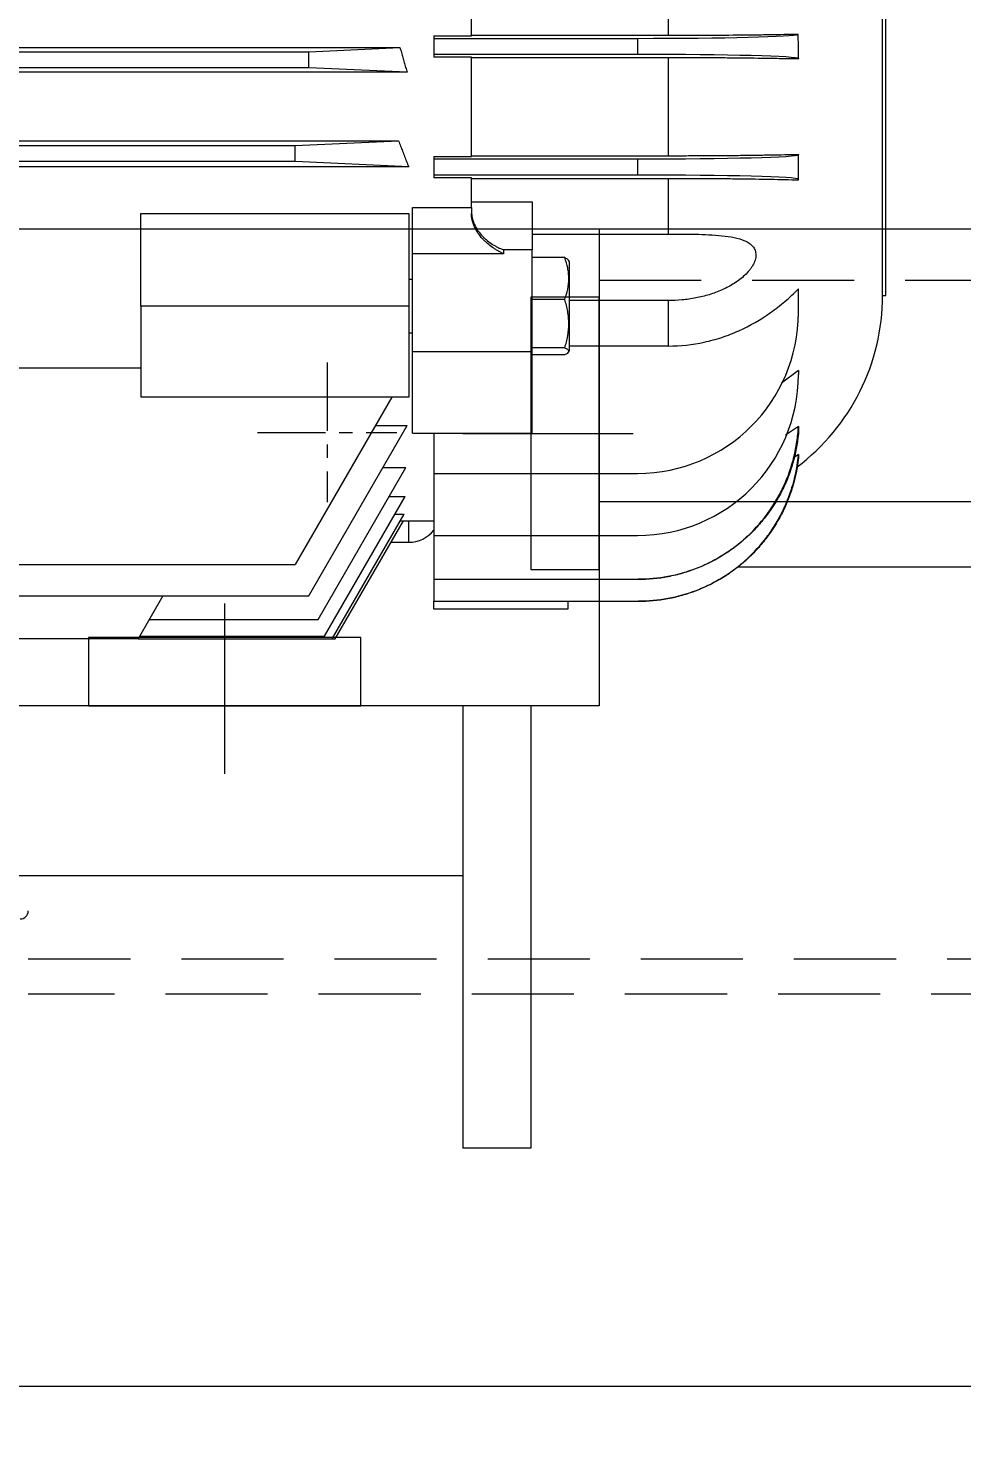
# Model space of a CAD drawing. Header units: millimetres. Extents: x -1229 to 6348, y -522 to 5252.
# Drawn here: x 765.4 to 939.5, y 2368 to 2631.7 of the extents above; entities that cross this region are included whole.
import ezdxf

# ---------------------------------------------------------------- set-up
doc = ezdxf.new("R2010")
doc.units = ezdxf.units.MM
doc.header["$LTSCALE"] = 25.4
for name, pattern in [('CENTER', [2, 1.25, -0.25, 0.25, -0.25]), ('CENTERX2', [0.8, 0.5, -0.1, 0.1, -0.1]), ('HIDDEN', [0.375, 0.25, -0.125])]:
    doc.linetypes.add(name, pattern=pattern)
doc.layers.get('Defpoints').update_dxf_attribs({"lineweight": 5})
for name, color, linetype, lineweight in [('Centerline', 5, 'CENTERX2', 5), ('CL', 1, 'CENTER', 5), ('HID2', 3, 'HIDDEN', 5), ('TEXT', 104, 'Continuous', 5)]:
    doc.layers.add(name, color=color, linetype=linetype, lineweight=lineweight)
doc.styles.get("Standard").update_dxf_attribs({"font": 'arial.ttf'})
doc.dimstyles.new('STANDARD 2 PLCS$3', dxfattribs={"dimtxt": 25.4, "dimasz": 12.7, "dimexe": 4.572, "dimexo": 1.5875, "dimgap": 2.286, "dimtad": 0, "dimtih": 1, "dimtoh": 1, "dimzin": 4, "dimdsep": 46, "dimtxsty": 'Standard', "dimcen": 2.286, "dimaunit": 1, "dimadec": 0, "dimazin": 1, "dimtfac": 1, "dimtofl": 0, "dimtmove": 1, "dimatfit": 3, "dimfxl": 25.4, "dimtolj": 1, "dimtzin": 4, "dimarcsym": 0})

# ---------------------------------------------------------------- blocks, each defined once
blk = doc.blocks.new('Bolt Center')
at = {"layer": 'Centerline', "linetype": 'CENTERX2', "lineweight": 5}
for p, q in [((0, 13), (0, -13)), ((-13, 0), (13, 0))]:
    blk.add_line(p, q, dxfattribs=at)
blk = doc.blocks.new('HHI 286TS TOP VIEW')
at = {"color": 7, "linetype": 'Continuous', "lineweight": 5}
for p, q in [((22409.65, 1408.23), (22409.65, 1513.83)), ((22410.25, 1408.23), (22410.25, 1513.83)), ((22332.95, 1456.68), (22332.95, 1475.27)), ((22369.65, 1475.21), (22369.65, 1456.74)), ((22325.95, 1456.68), (22325.95, 1456.23)), ((22325.95, 1456.68), (22332.95, 1456.68)), ((22325.95, 1456.23), (22363.95, 1456.23)), ((22325.95, 1456.23), (22325.95, 1453.23)), ((22369.65, 1456.74), (22332.95, 1456.74)), ((22363.95, 1456.23), (22363.95, 1453.23)), ((22012.9, 1454.51), (22319.61, 1454.51)), ((22029.91, 1453.73), (22302.6, 1453.73)), ((22302.6, 1453.73), (22319.61, 1454.51)), ((22302.6, 1450.73), (22302.6, 1453.73)), ((22363.95, 1453.23), (22325.95, 1453.23)), ((22325.95, 1453.23), (22325.95, 1452.73)), ((22393.95, 1452.45), (22393.95, 1453.86)), ((22302.6, 1450.73), (22029.91, 1450.73)), ((22320.95, 1449.9), (22302.6, 1450.73)), ((22332.95, 1452.73), (22325.95, 1452.73)), ((22332.95, 1434.22), (22332.95, 1452.73)), ((22332.95, 1452.68), (22369.65, 1452.68)), ((22369.65, 1452.68), (22369.65, 1434.28)), ((22393.95, 1452.45), (22393.95, 1452.43)), ((22320.95, 1449.9), (22011.56, 1449.9)), ((22013.17, 1437.11), (22319.34, 1437.11)), ((22032.48, 1436.23), (22300.03, 1436.23)), ((22300.03, 1436.23), (22319.34, 1437.11)), ((22300.03, 1433.23), (22300.03, 1436.23)), ((22393.95, 1434.54), (22393.95, 1434.52)), ((22393.95, 1429.95), (22393.95, 1434.52)), ((22300.03, 1433.23), (22231.25, 1433.23)), ((22321.24, 1432.27), (22231.25, 1432.27)), ((22321.24, 1432.27), (22300.03, 1433.23)), ((22325.95, 1434.22), (22332.95, 1434.22)), ((22325.95, 1434.22), (22325.95, 1433.73)), ((22325.95, 1433.73), (22363.95, 1433.73)), ((22325.95, 1433.73), (22325.95, 1430.73)), ((22369.65, 1434.28), (22332.95, 1434.28)), ((22363.95, 1433.73), (22363.95, 1430.73)), ((22363.95, 1430.73), (22325.95, 1430.73)), ((22325.95, 1430.73), (22325.95, 1430.18)), ((22332.95, 1430.18), (22325.95, 1430.18)), ((22332.95, 1424.68), (22332.95, 1430.18)), ((22332.95, 1430.11), (22369.65, 1430.11)), ((22369.65, 1430.11), (22369.65, 1419.73)), ((22393.95, 1429.83), (22393.95, 1429.95)), ((22321.95, 1424.68), (22332.95, 1424.68)), ((22321.95, 1416.04), (22321.95, 1424.68)), ((22332.95, 1425.76), (22344.25, 1425.76)), ((22332.95, 1424.68), (22332.95, 1423.55)), ((22344.25, 1425.76), (22344.25, 1416.76)), ((22271.25, 1423.56), (22321.25, 1423.56)), ((22271.25, 1406.27), (22271.25, 1423.56)), ((22321.25, 1423.56), (22321.25, 1406.27)), ((22344.25, 1419.73), (22369.65, 1419.73)), ((22338.95, 1416.76), (22338.95, 1416.04)), ((22344.25, 1416.76), (22338.95, 1416.76)), ((22344.25, 1397.78), (22344.25, 1416.76)), ((22338.95, 1416.04), (22321.95, 1416.04)), ((22321.95, 1397.78), (22321.95, 1416.04)), ((22350.35, 1415.33), (22344.25, 1415.33)), ((22351.25, 1414.52), (22351.05, 1414.87)), ((22351.25, 1406.27), (22351.25, 1414.52)), ((22321.95, 1411.27), (22321.25, 1411.27)), ((22393.95, 1405.07), (22393.95, 1409.49)), ((22409.65, 1408.23), (22410.25, 1408.23)), ((22321.25, 1406.27), (22271.25, 1406.27)), ((22271.25, 1406.27), (22271.25, 1389.3)), ((22321.25, 1406.27), (22321.25, 1389.3)), ((22350.35, 1407.53), (22344.25, 1407.53)), ((22369.65, 1407.31), (22351.25, 1407.31)), ((22351.25, 1398.02), (22351.25, 1406.27)), ((22369.65, 1407.31), (22369.65, 1398.83)), ((22321.25, 1401.27), (22321.95, 1401.27)), ((22321.95, 1397.78), (22344.25, 1397.78)), ((22321.95, 1382.59), (22321.95, 1397.78)), ((22350.35, 1398.47), (22344.25, 1398.47)), ((22344.25, 1382.59), (22344.25, 1397.78)), ((22351.05, 1397.67), (22351.25, 1398.02)), ((22369.65, 1398.83), (22351.25, 1398.83)), ((22350.35, 1397.21), (22344.25, 1397.21)), ((22061.25, 1394.79), (22271.25, 1394.79)), ((22393.95, 1394.26), (22390.8, 1391.89)), ((22393.95, 1394.26), (22393.95, 1393.49)), ((22321.25, 1389.3), (22271.25, 1389.3)), ((22318.07, 1389.3), (22300.03, 1358.05)), ((22302.6, 1352.23), (22320.95, 1384.02)), ((22315.02, 1384.02), (22320.95, 1384.02)), ((22321.95, 1382.59), (22344.25, 1382.59)), ((22325.95, 1382.59), (22325.95, 1375.07)), ((22393.95, 1383.83), (22391.55, 1382.18)), ((22393.95, 1383.83), (22393.95, 1382.43)), ((22393.95, 1378.57), (22393.17, 1378.06)), ((22393.95, 1378.57), (22393.95, 1377.88)), ((22304.36, 1347.81), (22320.73, 1376.15)), ((22316.41, 1376.15), (22320.73, 1376.15)), ((22325.95, 1375.07), (22363.95, 1375.07)), ((22325.95, 1375.07), (22325.95, 1363.49)), ((22305.52, 1344.7), (22320.55, 1370.73)), ((22317.6, 1370.73), (22320.55, 1370.73)), ((22306.98, 1344.23), (22320.4, 1367.48)), ((22307.55, 1344.23), (22320.26, 1366.25)), ((22318.68, 1367.48), (22320.4, 1367.48)), ((22319.69, 1366.25), (22320.26, 1366.25)), ((22320.26, 1366.23), (22325.95, 1366.23)), ((22321.25, 1362.23), (22321.25, 1366.23)), ((22325.95, 1363.49), (22363.95, 1363.49)), ((22325.95, 1363.49), (22325.95, 1355.31)), ((22317.95, 1362.23), (22321.25, 1362.23)), ((22032.48, 1358.05), (22300.03, 1358.05)), ((22325.95, 1355.31), (22364, 1355.31)), ((22325.95, 1355.31), (22325.95, 1351.21)), ((22029.91, 1352.23), (22302.6, 1352.23)), ((22275.37, 1352.23), (22270.75, 1344.23)), ((22325.95, 1351.21), (22364.08, 1351.21)), ((22325.95, 1349.73), (22325.95, 1351.21)), ((22350.95, 1351.21), (22350.95, 1349.73)), ((22364.08, 1351.21), (22364.13, 1351.21)), ((22272.82, 1347.81), (22304.36, 1347.81)), ((22350.95, 1349.73), (22325.95, 1349.73)), ((22270.75, 1344.23), (22214.25, 1344.23)), ((22270.75, 1344.23), (22306.98, 1344.23)), ((22271.02, 1344.7), (22305.52, 1344.7)), ((22306.98, 1344.23), (22307.55, 1344.23))]:
    blk.add_line(p, q, dxfattribs=at)
for centre, radius, start, end in [((22369.65, 1408.23), 40, 306.9577, 0), ((22363.95, 1405.07), 30, 270, 0), ((22363.95, 1393.49), 30, 270, 0), ((22321.25, 1368.23), 6, 270, 321.5668), ((22248.75, 1293.44), 1.5, 270, 0)]:
    blk.add_arc(centre, radius, start, end, dxfattribs=at)
for centre, start_param, end_param in [((22363.95, 1457.02), 4.712389, 6.228372), ((22363.95, 1452.45), 0, 1.570796), ((22363.95, 1434.52), 4.712389, 6.283185), ((22363.95, 1429.95), 0, 1.570796)]:
    blk.add_ellipse(centre, major_axis=(30, 0), ratio=0.026186, start_param=start_param, end_param=end_param, dxfattribs=at)
for points, knots in [([(22393.91, 1456.98), (22392.21, 1456.94), (22390.41, 1456.91), (22387.58, 1456.86), (22386.61, 1456.85), (22385.12, 1456.83), (22384.62, 1456.82), (22383.6, 1456.81), (22383.08, 1456.81), (22380.48, 1456.78), (22378.37, 1456.77), (22374.07, 1456.75), (22371.88, 1456.74), (22369.65, 1456.74)], [0, 0, 0, 0, 0.25, 0.25, 0.375, 0.375, 0.4375, 0.4375, 0.5, 0.5, 0.75, 0.75, 1, 1, 1, 1]), ([(22393.95, 1453.86), (22393.95, 1454.2), (22393.95, 1454.89), (22393.94, 1455.93), (22393.92, 1456.63), (22393.91, 1456.98)], [0, 0, 0, 0, 0.327607, 0.66094, 1, 1, 1, 1]), ([(22319.61, 1454.51), (22319.7, 1454.2), (22319.87, 1453.58), (22320.13, 1452.66), (22320.4, 1451.74), (22320.67, 1450.82), (22320.85, 1450.21), (22320.95, 1449.9)], [0, 0, 0, 0, 0.199228, 0.398841, 0.598839, 0.799224, 1, 1, 1, 1]), ([(22369.65, 1452.68), (22371.9, 1452.68), (22374.1, 1452.67), (22377.35, 1452.65), (22378.43, 1452.65), (22380.03, 1452.63), (22380.56, 1452.63), (22381.62, 1452.62), (22382.14, 1452.62), (22384.74, 1452.59), (22386.71, 1452.56), (22389.54, 1452.52), (22390.46, 1452.5), (22392.25, 1452.47), (22393.12, 1452.45), (22393.95, 1452.43)], [0, 0, 0, 0, 0.25, 0.25, 0.375, 0.375, 0.4375, 0.4375, 0.5, 0.5, 0.75, 0.75, 0.875, 0.875, 1, 1, 1, 1]), ([(22319.34, 1437.11), (22319.47, 1436.79), (22319.71, 1436.13), (22320.09, 1435.16), (22320.47, 1434.2), (22320.85, 1433.23), (22321.11, 1432.59), (22321.24, 1432.27)], [0, 0, 0, 0, 0.198904, 0.398354, 0.598352, 0.7989, 1, 1, 1, 1]), ([(22393.95, 1434.54), (22392.31, 1434.5), (22390.55, 1434.46), (22387.76, 1434.41), (22386.8, 1434.4), (22385.31, 1434.38), (22384.81, 1434.37), (22383.79, 1434.36), (22383.27, 1434.35), (22380.68, 1434.32), (22378.55, 1434.31), (22375.27, 1434.29), (22374.16, 1434.29), (22372.48, 1434.28), (22371.92, 1434.28), (22370.79, 1434.28), (22370.22, 1434.28), (22369.65, 1434.28)], [0, 0, 0, 0, 0.25, 0.25, 0.375, 0.375, 0.4375, 0.4375, 0.5, 0.5, 0.75, 0.75, 0.875, 0.875, 0.9375, 0.9375, 1, 1, 1, 1]), ([(22369.65, 1430.11), (22371.95, 1430.11), (22374.19, 1430.11), (22377.5, 1430.09), (22378.59, 1430.08), (22380.21, 1430.07), (22380.75, 1430.06), (22381.82, 1430.05), (22382.34, 1430.04), (22384.93, 1430.01), (22386.89, 1429.98), (22389.67, 1429.93), (22390.58, 1429.91), (22392.31, 1429.88), (22393.15, 1429.85), (22393.95, 1429.83)], [0, 0, 0, 0, 0.25, 0.25, 0.375, 0.375, 0.4375, 0.4375, 0.5, 0.5, 0.75, 0.75, 0.875, 0.875, 1, 1, 1, 1]), ([(22332.95, 1424), (22332.96, 1423.93), (22332.96, 1423.8), (22332.97, 1423.6), (22332.99, 1423.4), (22333.01, 1423.19), (22333.04, 1422.99), (22333.08, 1422.79), (22333.13, 1422.59), (22333.18, 1422.4), (22333.24, 1422.2), (22333.3, 1422.01), (22333.38, 1421.82), (22333.45, 1421.63), (22333.68, 1421.11), (22334.16, 1420.29), (22334.84, 1419.47), (22335.45, 1418.88), (22336.07, 1418.35), (22336.72, 1417.9), (22337.4, 1417.49), (22337.88, 1417.24), (22338.41, 1416.98), (22338.75, 1416.84), (22338.95, 1416.76)], [0, 0, 0, 0, 0.019951, 0.039709, 0.059298, 0.078743, 0.098065, 0.117287, 0.13643, 0.155512, 0.174552, 0.193566, 0.21257, 0.231579, 0.250607, 0.371607, 0.500639, 0.561355, 0.625271, 0.749631, 0.808692, 0.874836, 0.926977, 1, 1, 1, 1]), ([(22338.95, 1416.04), (22338.87, 1416.08), (22338.7, 1416.16), (22338.47, 1416.28), (22338.26, 1416.39), (22338.08, 1416.49), (22337.79, 1416.66), (22337.4, 1416.89), (22336.72, 1417.34), (22336.07, 1417.84), (22335.45, 1418.4), (22334.84, 1419.02), (22334.16, 1419.87), (22333.65, 1420.76), (22333.38, 1421.39), (22333.26, 1421.74), (22333.15, 1422.1), (22333.06, 1422.46), (22333, 1422.82), (22332.96, 1423.19), (22332.96, 1423.43), (22332.95, 1423.55)], [0, 0, 0, 0, 0.031719, 0.060094, 0.085131, 0.106827, 0.12518, 0.191322, 0.25039, 0.374755, 0.438669, 0.499393, 0.628426, 0.749437, 0.784753, 0.820046, 0.855412, 0.890959, 0.926813, 0.963109, 1, 1, 1, 1]), ([(22369.65, 1419.73), (22371.39, 1419.73), (22373.09, 1419.72), (22375.6, 1419.67), (22376.43, 1419.64), (22378.08, 1419.56), (22378.9, 1419.5), (22380.47, 1419.34), (22381.23, 1419.24), (22382.68, 1418.94), (22383.35, 1418.74), (22384.24, 1418.34), (22384.52, 1418.19), (22385.02, 1417.84), (22385.25, 1417.65), (22385.52, 1417.32), (22385.61, 1417.2), (22385.75, 1416.95), (22385.81, 1416.82), (22385.91, 1416.56), (22385.95, 1416.42), (22386, 1416.13), (22386.02, 1415.98), (22386.02, 1415.52), (22385.97, 1415.2), (22385.77, 1414.54), (22385.63, 1414.21), (22385.35, 1413.73), (22385.25, 1413.56), (22385.03, 1413.24), (22384.91, 1413.09), (22384.54, 1412.63), (22384.26, 1412.33), (22383.66, 1411.77), (22383.34, 1411.49), (22382.67, 1410.98), (22382.33, 1410.74), (22381.61, 1410.29), (22381.25, 1410.08), (22380.49, 1409.67), (22380.1, 1409.48), (22378.92, 1408.96), (22378.12, 1408.66), (22376.48, 1408.16), (22375.65, 1407.96), (22373.96, 1407.63), (22373.1, 1407.51), (22371.38, 1407.35), (22370.52, 1407.31), (22369.65, 1407.31)], [0, 0, 0, 0, 0.125, 0.125, 0.1875, 0.1875, 0.25, 0.25, 0.3125, 0.3125, 0.375, 0.375, 0.40625, 0.40625, 0.4375, 0.4375, 0.453125, 0.453125, 0.46875, 0.46875, 0.484375, 0.484375, 0.5, 0.5, 0.53125, 0.53125, 0.5625, 0.5625, 0.578125, 0.578125, 0.59375, 0.59375, 0.625, 0.625, 0.65625, 0.65625, 0.6875, 0.6875, 0.71875, 0.71875, 0.75, 0.75, 0.8125, 0.8125, 0.875, 0.875, 0.9375, 0.9375, 1, 1, 1, 1]), ([(22350.35, 1407.53), (22350.58, 1408.17), (22350.77, 1408.81), (22351.04, 1410.1), (22351.11, 1410.76), (22351.11, 1411.75), (22351.09, 1412.09), (22351.02, 1412.74), (22350.97, 1413.07), (22350.77, 1414.05), (22350.58, 1414.69), (22350.35, 1415.33)], [0, 0, 0, 0, 0.25, 0.25, 0.5, 0.5, 0.625, 0.625, 0.75, 0.75, 1, 1, 1, 1]), ([(22350.35, 1415.33), (22350.59, 1415.22), (22350.94, 1415.06), (22350.99, 1414.89), (22351.01, 1414.84)], [0, 0, 0, 0, 0.680125, 1, 1, 1, 1]), ([(22369.65, 1398.83), (22371.95, 1398.83), (22374.19, 1399.07), (22377.5, 1399.8), (22378.59, 1400.1), (22380.21, 1400.63), (22380.75, 1400.83), (22381.82, 1401.24), (22382.34, 1401.46), (22384.93, 1402.62), (22386.89, 1403.75), (22389.67, 1405.72), (22390.58, 1406.42), (22392.31, 1407.9), (22393.15, 1408.68), (22393.95, 1409.49)], [0, 0, 0, 0, 0.25, 0.25, 0.375, 0.375, 0.4375, 0.4375, 0.5, 0.5, 0.75, 0.75, 0.875, 0.875, 1, 1, 1, 1]), ([(22350.35, 1398.47), (22350.58, 1399.21), (22350.77, 1399.95), (22351.04, 1401.46), (22351.11, 1402.22), (22351.11, 1403.38), (22351.09, 1403.76), (22351.02, 1404.53), (22350.97, 1404.91), (22350.77, 1406.04), (22350.58, 1406.79), (22350.35, 1407.53)], [0, 0, 0, 0, 0.25, 0.25, 0.5, 0.5, 0.625, 0.625, 0.75, 0.75, 1, 1, 1, 1]), ([(22350.35, 1397.21), (22350.58, 1397.31), (22350.77, 1397.42), (22351.04, 1397.63), (22351.11, 1397.73), (22351.11, 1397.89), (22351.09, 1397.95), (22351.02, 1398.05), (22350.97, 1398.1), (22350.77, 1398.26), (22350.58, 1398.37), (22350.35, 1398.47)], [0, 0, 0, 0, 0.25, 0.25, 0.5, 0.5, 0.625, 0.625, 0.75, 0.75, 1, 1, 1, 1]), ([(22364, 1355.31), (22365.92, 1355.31), (22367.81, 1355.49), (22370.59, 1356.03), (22371.52, 1356.25), (22373.34, 1356.79), (22374.25, 1357.1), (22376.91, 1358.16), (22378.59, 1359.03), (22380.99, 1360.56), (22381.76, 1361.11), (22383.27, 1362.3), (22383.99, 1362.92), (22386.05, 1364.88), (22387.29, 1366.31), (22388.95, 1368.63), (22389.47, 1369.44), (22390.43, 1371.09), (22390.86, 1371.93), (22392.05, 1374.51), (22392.67, 1376.3), (22393.36, 1379.09), (22393.54, 1380.03), (22393.82, 1381.92), (22393.91, 1382.87), (22393.95, 1383.83)], [0, 0, 0, 0, 0.125, 0.125, 0.1875, 0.1875, 0.25, 0.25, 0.375, 0.375, 0.4375, 0.4375, 0.5, 0.5, 0.625, 0.625, 0.6875, 0.6875, 0.75, 0.75, 0.875, 0.875, 0.9375, 0.9375, 1, 1, 1, 1]), ([(22393.95, 1382.43), (22393.78, 1380.58), (22393.43, 1378.77), (22392.66, 1376.13), (22392.37, 1375.26), (22391.7, 1373.54), (22391.32, 1372.69), (22390.07, 1370.21), (22389.1, 1368.65), (22387.43, 1366.46), (22386.84, 1365.75), (22385.9, 1364.72), (22385.58, 1364.39), (22384.92, 1363.73), (22384.59, 1363.41), (22382.89, 1361.87), (22381.42, 1360.76), (22379.46, 1359.55), (22379.06, 1359.32), (22378.26, 1358.87), (22377.84, 1358.65), (22376.6, 1358.03), (22375.75, 1357.66), (22373.18, 1356.67), (22371.42, 1356.17), (22368.69, 1355.65), (22367.77, 1355.52), (22365.92, 1355.35), (22364.99, 1355.31), (22364.06, 1355.31)], [0, 0, 0, 0, 0.125, 0.125, 0.1875, 0.1875, 0.25, 0.25, 0.375, 0.375, 0.4375, 0.4375, 0.46875, 0.46875, 0.5, 0.5, 0.625, 0.625, 0.65625, 0.65625, 0.6875, 0.6875, 0.75, 0.75, 0.875, 0.875, 0.9375, 0.9375, 1, 1, 1, 1]), ([(22364.08, 1351.21), (22365.95, 1351.21), (22367.79, 1351.38), (22370.51, 1351.89), (22371.41, 1352.1), (22372.76, 1352.49), (22373.2, 1352.63), (22374.09, 1352.92), (22374.52, 1353.08), (22376.68, 1353.92), (22378.33, 1354.75), (22380.3, 1355.97), (22380.69, 1356.22), (22381.46, 1356.75), (22381.84, 1357.03), (22382.95, 1357.87), (22383.66, 1358.46), (22385.7, 1360.33), (22386.94, 1361.69), (22388.34, 1363.55), (22388.61, 1363.93), (22389.13, 1364.7), (22389.38, 1365.09), (22390.11, 1366.28), (22390.56, 1367.08), (22391.37, 1368.74), (22391.74, 1369.58), (22392.41, 1371.3), (22392.7, 1372.19), (22393.46, 1374.88), (22393.79, 1376.71), (22393.95, 1378.57)], [0, 0, 0, 0, 0.125, 0.125, 0.1875, 0.1875, 0.21875, 0.21875, 0.25, 0.25, 0.375, 0.375, 0.40625, 0.40625, 0.4375, 0.4375, 0.5, 0.5, 0.625, 0.625, 0.65625, 0.65625, 0.6875, 0.6875, 0.75, 0.75, 0.8125, 0.8125, 0.875, 0.875, 1, 1, 1, 1]), ([(22393.95, 1377.88), (22393.75, 1376.05), (22393.38, 1374.27), (22392.59, 1371.66), (22392.29, 1370.8), (22391.6, 1369.1), (22391.22, 1368.27), (22389.96, 1365.83), (22388.98, 1364.3), (22387.59, 1362.5), (22387.3, 1362.14), (22386.7, 1361.44), (22386.4, 1361.1), (22385.46, 1360.09), (22384.81, 1359.45), (22382.78, 1357.64), (22381.32, 1356.56), (22378.98, 1355.13), (22378.17, 1354.68), (22376.53, 1353.88), (22375.7, 1353.51), (22373.16, 1352.54), (22371.41, 1352.05), (22368.7, 1351.54), (22367.79, 1351.42), (22365.96, 1351.25), (22365.05, 1351.21), (22364.13, 1351.21)], [0, 0, 0, 0, 0.125, 0.125, 0.1875, 0.1875, 0.25, 0.25, 0.375, 0.375, 0.40625, 0.40625, 0.4375, 0.4375, 0.5, 0.5, 0.625, 0.625, 0.6875, 0.6875, 0.75, 0.75, 0.875, 0.875, 0.9375, 0.9375, 1, 1, 1, 1])]:
    blk.add_open_spline(points, degree=3, knots=knots, dxfattribs=at)
at = {"lineweight": 5, "ltscale": 1.5}
blk.add_blockref('Bolt Center', (22306, 1382.73), dxfattribs=at)
blk = doc.blocks.new('MOTOR BASE No Hidden')
at = {"lineweight": 5}
for p, q in [((381, -101.6), (0, -101.6)), ((381, -101.6), (381, -190.5)), ((355.6, -190.5), (355.6, -273.05)), ((368.3, -190.5), (368.3, -273.05)), ((368.3, -273.05), (355.6, -273.05))]:
    blk.add_line(p, q, dxfattribs=at)
at = {"color": 7, "lineweight": 5}
for p, q in [((685.8, -101.6), (381, -101.6)), ((381, -190.5), (0, -190.5)), ((355.6, -222.25), (196.85, -222.25))]:
    blk.add_line(p, q, dxfattribs=at)
at = {"color": 7, "linetype": 'Continuous', "lineweight": 5}
blk.add_line((381, -152.4), (685.8, -152.4), dxfattribs=at)
at = {"lineweight": 5}
for points in [[(381, -165.1), (381, -114.3), (368.3, -114.3), (368.3, -165.1)], [(336.55, -177.8), (285.75, -177.8), (285.75, -190.5), (336.55, -190.5)]]:
    blk.add_lwpolyline(points, close=True, dxfattribs=at)
at = {"layer": 'CL', "color": 5, "lineweight": 5}
for p, q in [((355.6, -139.7), (393.7, -139.7)), ((311.15, -203.2), (311.15, -165.1))]:
    blk.add_line(p, q, dxfattribs=at)
at = {"layer": 'HID2', "color": 7, "linetype": 'HIDDEN', "lineweight": 5, "ltscale": 3}
blk.add_line((381, -111.12), (685.8, -111.12), dxfattribs=at)
blk = doc.blocks.new('*D37')
at = {"layer": 'Defpoints', "color": 0, "linetype": 'Continuous', "ltscale": 3, "transparency": 16777216}
for p in [(1222.87, 2814.99), (1368.72, 2576.68)]:
    blk.add_point(p, dxfattribs=at)
at = {"layer": 'TEXT', "color": 0, "linetype": 'Continuous', "lineweight": -2, "ltscale": 3, "transparency": 16777216}
for p, q in [((921.23, 3287.13), (933.93, 3287.13)), ((933.93, 3287.13), (1216.24, 2825.82)), ((1295.8, 2693.55), (1295.8, 2698.12)), ((1293.51, 2695.84), (1298.08, 2695.84))]:
    blk.add_line(p, q, dxfattribs=at)
at = {"layer": 'TEXT', "color": 0, "linetype": 'Continuous', "ltscale": 3, "transparency": 16777216}
blk.add_solid([(1218.05, 2826.93), (1214.44, 2824.72), (1222.87, 2814.99)], dxfattribs=at)
at = {"layer": 'TEXT', "color": 0, "linetype": 'Continuous', "lineweight": 5, "ltscale": 3, "transparency": 16777216, "insert": (836.45, 3287.13), "char_height": 50, "attachment_point": 5}
blk.add_mtext('\\A1;∅279', dxfattribs=at)
blk = doc.blocks.new('*D39')
at = {"layer": 'Defpoints', "color": 0, "linetype": 'Continuous', "ltscale": 3, "transparency": 16777216}
for p in [(1374.14, 2787.59), (1217.46, 2604.08)]:
    blk.add_point(p, dxfattribs=at)
at = {"layer": 'TEXT', "color": 0, "linetype": 'Continuous', "lineweight": -2, "ltscale": 3, "transparency": 16777216}
for p, q in [((1295.8, 2693.55), (1295.8, 2698.12)), ((1293.51, 2695.84), (1298.08, 2695.84)), ((930.81, 2268.33), (1209.21, 2594.42)), ((918.11, 2268.33), (930.81, 2268.33))]:
    blk.add_line(p, q, dxfattribs=at)
at = {"layer": 'TEXT', "color": 0, "linetype": 'Continuous', "ltscale": 3, "transparency": 16777216}
blk.add_solid([(1207.6, 2595.79), (1210.82, 2593.04), (1217.46, 2604.08)], dxfattribs=at)
at = {"layer": 'TEXT', "color": 0, "linetype": 'Continuous', "lineweight": 5, "ltscale": 3, "transparency": 16777216, "insert": (757.22, 2268.33), "char_height": 50, "attachment_point": 5}
blk.add_mtext('\\A1;∅241 B.C.', dxfattribs=at)
blk = doc.blocks.new('*D40')
at = {"layer": 'Defpoints', "color": 0, "linetype": 'Continuous', "ltscale": 3, "transparency": 16777216}
for p in [(1255.46, 2591.9), (1243.79, 2576.84)]:
    blk.add_point(p, dxfattribs=at)
at = {"layer": 'TEXT', "color": 0, "linetype": 'Continuous', "lineweight": -2, "ltscale": 3, "transparency": 16777216}
for p, q in [((1247.34, 2584.37), (1251.91, 2584.37)), ((1249.63, 2582.08), (1249.63, 2586.66)), ((939.92, 2184.97), (1236.01, 2566.81)), ((927.22, 2184.97), (939.92, 2184.97))]:
    blk.add_line(p, q, dxfattribs=at)
at = {"layer": 'TEXT', "color": 0, "linetype": 'Continuous', "ltscale": 3, "transparency": 16777216}
blk.add_solid([(1234.33, 2568.1), (1237.68, 2565.51), (1243.79, 2576.84)], dxfattribs=at)
at = {"layer": 'TEXT', "color": 0, "linetype": 'Continuous', "lineweight": 5, "ltscale": 3, "transparency": 16777216, "insert": (565.59, 2184.97), "char_height": 50, "attachment_point": 5}
blk.add_mtext('\\A1;3/4 -10 UNC HOLE, 8X', dxfattribs=at)

msp = doc.modelspace()

# ---------------------------------------------------------------- linework, layer by layer
at = {"color": 7, "linetype": 'Continuous', "lineweight": 5}
for p, q in [((897.811, 2531.243), (1313.524, 2531.243)), ((1399.944, 2378.335), (335.435, 2378.335))]:
    msp.add_line(p, q, dxfattribs=at)
at = {"layer": 'HID2', "color": 7, "linetype": 'HIDDEN', "lineweight": 5, "ltscale": 3}
for p, q in [((765.371, 2458.091), (1352.947, 2458.091)), ((1352.947, 2451.487), (765.371, 2451.487))]:
    msp.add_line(p, q, dxfattribs=at)

# ---------------------------------------------------------------- block references
at = {"color": 7, "linetype": 'Continuous', "lineweight": 5}
msp.add_blockref('MOTOR BASE No Hidden', (490.871, 2695.835), dxfattribs=at)
at = {"color": 7, "lineweight": 5}
msp.add_blockref('HHI 286TS TOP VIEW', (-21484.884, 1173.601), dxfattribs=at)

# ---------------------------------------------------------------- dimensions: what is measured, and where the dimension line sits
at = {"layer": 'TEXT', "color": 7, "linetype": 'Continuous', "lineweight": 5, "ltscale": 3}
dim = msp.add_diameter_dim_2p(p1=(1368.72, 2576.679), p2=(1222.873, 2814.992), dimstyle='STANDARD 2 PLCS$3', override={"dimtxt": 50, "dimdec": 0, "dimtmove": 0}, dxfattribs=at)
dim.commit()
dim.dimension.update_dxf_attribs({"geometry": '*D37', "text_midpoint": (836.454, 3287.13), "dimtype": 163})
for p1, p2, text, override, picture, middle in [((1374.135, 2787.593), (1217.458, 2604.077), '<> B.C.', {"dimscale": 1, "dimtxt": 50, "dimdec": 0}, '*D39', (930.814, 2268.332)), ((1255.463, 2591.896), (1243.789, 2576.842), '3/4 -10 UNC HOLE, 8X', {"dimscale": 1, "dimtxt": 50}, '*D40', (939.919, 2184.968))]:
    dim = msp.add_diameter_dim_2p(p1=p1, p2=p2, text=text, dimstyle='STANDARD 2 PLCS$3', override=override, dxfattribs=at)
    dim.commit()
    dim.dimension.update_dxf_attribs({"geometry": picture, "text_midpoint": middle, "dimtype": 163})

doc.saveas('drawing.dxf')
